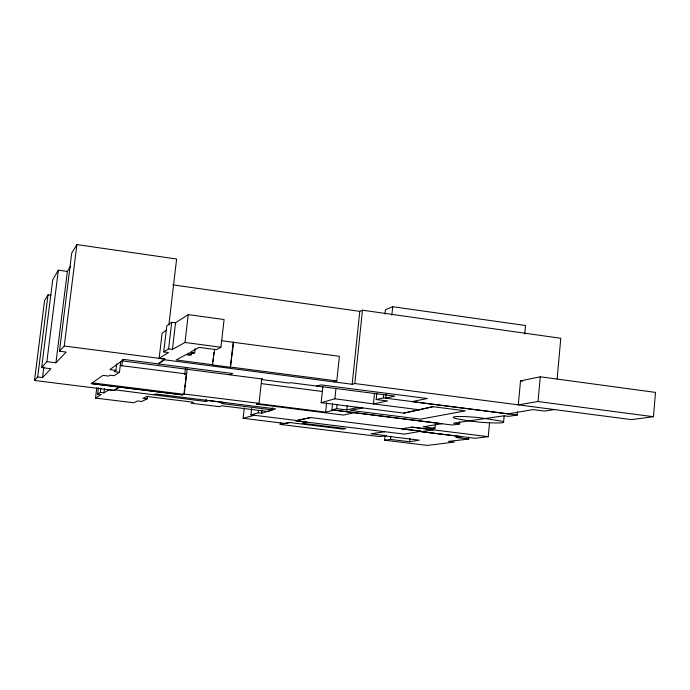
<?xml version="1.0" encoding="UTF-8"?>
<svg xmlns="http://www.w3.org/2000/svg" width="690" height="690" viewBox="0 0 690 690"><rect width="100%" height="100%" fill="white"/><g stroke="black" fill="none" stroke-linecap="round" stroke-linejoin="round"><path stroke-width="1.03" d="M653.465 416.726L655.5 392.403L540.287 376.792L520.519 380.889L518.293 404.858L538.019 401.537L653.465 416.726L631.436 419.615L354.824 383.545L352.167 384.278L163.961 359.714L158.467 363.932L164.858 359.076L159.14 358.326L162.107 333.166L166.402 330.096M538.019 401.537L540.287 376.792M557.141 378.715L560.789 338.29L362.466 310.198L359.783 311.363L172.759 284.849M459.764 421.771L459.557 423.902L453.589 423.168L504.149 415.777L508.392 416.372L517.224 415.035L517.517 411.835M524.745 334.055L525.53 325.525L392.714 306.722L385.408 309.758L384.968 314.036M488.227 436.675L433.665 429.87L421.142 431.655L475.056 438.279L488.227 436.675L489.52 423.039M503.536 422.444L504.131 416.096M385.063 435.985L384.64 440.186L427.369 445.412L454.322 442.1L448.414 441.384L468.674 439.09L468.872 437.063M384.64 440.186L390.506 439.409L409.653 441.747L409.972 438.564M433.872 427.748L433.665 429.87L412.042 427.153L401.632 428.826L421.202 431.233L404.297 434.122L295.674 420.762L310.664 417.545L421.202 431.233M412.042 427.153L427.602 429.12L434.95 428.326L435.269 425.118M390.506 439.409L390.825 436.227M374.523 393.274L373.437 403.9L419.235 409.765L432.897 406.695L465.422 410.852L420.538 419.158L350.52 410.395L362.664 407.919L358.282 407.367L346.768 409.929L336.686 408.696L331.933 409.877L332.606 403.469M322.851 386.797L321.161 402.693L334.874 398.786L373.437 403.9L387.599 400.968L376.197 399.553L376.852 393.136M376.197 399.553L383.407 397.897L383.726 394.714M391.851 315.209L392.714 306.722M386.184 394.059L385.762 398.216L394.801 396.095L290.283 382.657L288.946 383.097L261.32 379.526L262.579 379.06L122.501 360.913L123.734 359.438L232.616 373.523L229.736 374.791M346.768 409.929L347.217 405.668M352.167 384.278L359.783 311.363M354.824 383.545L362.466 310.198M434.95 428.326L422.901 426.851L441.919 423.703L354.349 412.646L343.456 415.078L256.68 404.133L258.345 403.659L325.62 412.128L326.629 402.675M334.874 398.786L335.995 388.16M333.675 381.872L336.806 380.932L339.402 356.299L221.628 340.757M336.686 408.696L337.134 404.426M147.41 396.733L147.16 398.855L142.977 398.337L146.849 396.465L193.304 402.244L191.259 403.245L219.524 406.677L221.732 405.772L267.901 411.516L272.136 409.851L272.36 407.799M384.744 431.768L370.97 433.786L386.046 435.649L380.069 436.615L280.192 424.436L280.416 422.323M310.664 417.545L295.674 420.762L306.869 422.159L302.16 423.263L345.569 428.585L343.223 429.154L289.662 422.53L284.591 423.41L243.139 418.295L244.312 407.825M296.614 420.495L250.936 414.854L251.643 408.497M256.68 404.133L259.026 403.331L261.726 378.939M250.936 414.854L258.25 412.81L258.483 410.679M258.25 412.81L261.648 413.232L261.993 410.041M214.668 349.097L212.468 364.941L230.374 367.278L233.194 342.309M230.374 367.278L233.634 342.111M50.931 295.242L48.033 294.846L44.591 300.521L34.5 380.466L114.255 390.428L115.144 389.833L205.879 401.511L206.112 399.441M212.822 361.81L213.184 358.679M213.538 355.548L213.9 352.418M195.141 348.562L194.649 352.806L190.354 352.236L199.168 347.389L216.444 349.692L220.929 347.234L224.078 319.53L188.232 314.631L175.553 322.748L171.724 322.23L166.808 325.766L163.728 351.926L168.498 352.547L159.14 358.326M163.728 351.926L168.601 348.899L172.431 349.399L184.998 342.473L188.232 314.631M184.748 374.679L185.481 368.296M184.058 393.274L184.532 389.203M184.765 387.168L185.239 383.097M185.481 381.061L186.3 373.937L120.241 365.519M120.733 361.551L119.448 372.246L114.048 375.714L109.969 375.196L108.597 376.085L102.965 375.377L91.252 383.58L182.401 394.878L184.282 394.024L187.214 368.762M212.882 364.76L176.183 359.956L186.007 354.669L190.276 355.229L191.518 354.608L191.76 352.512M168.86 325.016L176.614 259.017L76.892 244.588L71.734 253.049L59.487 351.21L66.162 352.072L55.942 362.785L46.877 361.629L41.676 367.563L50.956 368.745L42.538 377.585L37.683 376.981L34.5 380.466M168.601 348.899L171.724 322.23M172.431 349.399L175.553 322.748M147.16 398.855L141.683 401.468L137.586 400.959L133.808 402.788L95.522 398.078L96.773 387.823M95.522 398.078L101.18 394.577L97.609 394.137L98.385 387.78M97.609 394.137L100.343 392.42L100.844 388.349M100.343 392.42L103.94 392.869L104.431 388.798M119.448 372.246L114.204 371.574L115.963 370.392L116.739 363.992M121.776 366.019L122.535 359.697M55.942 362.785L67.361 271.429L70.656 266.202M59.487 351.21L64.265 346.009L76.892 244.588M37.683 376.981L48.033 294.846M41.676 367.563L52.716 279.804L58.365 270.161L67.361 271.429M42.538 377.585L43.884 366.925M46.877 361.629L58.365 270.161M123.734 359.438L109.874 369.607L115.963 370.392M163.961 359.714L164.858 359.076L64.265 346.009M115.144 389.833L119.241 387.073L114.255 390.428L108.994 389.755L103.94 392.869M194.649 352.806L193.312 353.53L189.017 352.961L187.094 354.022L191.518 354.608M153.956 394.654L155.621 393.973L275.62 408.885L261.648 413.232M205.879 401.511L208.328 400.511L224.793 402.581L221.542 403.538L272.136 409.851M316.624 386.072L320.988 384.899L427.334 398.51L411.904 401.606L508.211 413.879L532.844 409.61L544.41 411.076L554.355 409.575M243.139 418.295L254.369 415.277M325.62 412.128L333.96 410.153L354.349 412.646M321.161 402.693L403.831 413.103L432.897 406.695M403.831 413.103L419.235 409.765M280.192 424.436L289.662 422.53M409.653 441.747L419.253 440.151L384.252 435.856L386.046 435.649M459.557 423.902L452.269 425.031L331.933 409.877M421.142 431.655L462.145 436.675L455.909 437.477L468.674 439.09M184.282 394.024L259.026 403.331M92.15 382.864L183.945 394.292L182.401 394.878L91.252 383.58M517.224 415.035L383.407 397.897M261.639 383.64L322.411 391.489M230.814 367.106L336.806 380.932M184.998 342.473L220.929 347.234M520.519 380.889L522.649 381.182M457.591 416.51L454.71 416.734A25.081 2.174 5.6 0 0 455.305 418.407C470.597 421.581 486.347 423.427 501.984 422.841A25.004 2.165 5.6 0 0 501.492 421.107L479.671 417.692A25.194 2.182 5.6 0 0 461.852 416.51L457.591 416.51"/></g></svg>
